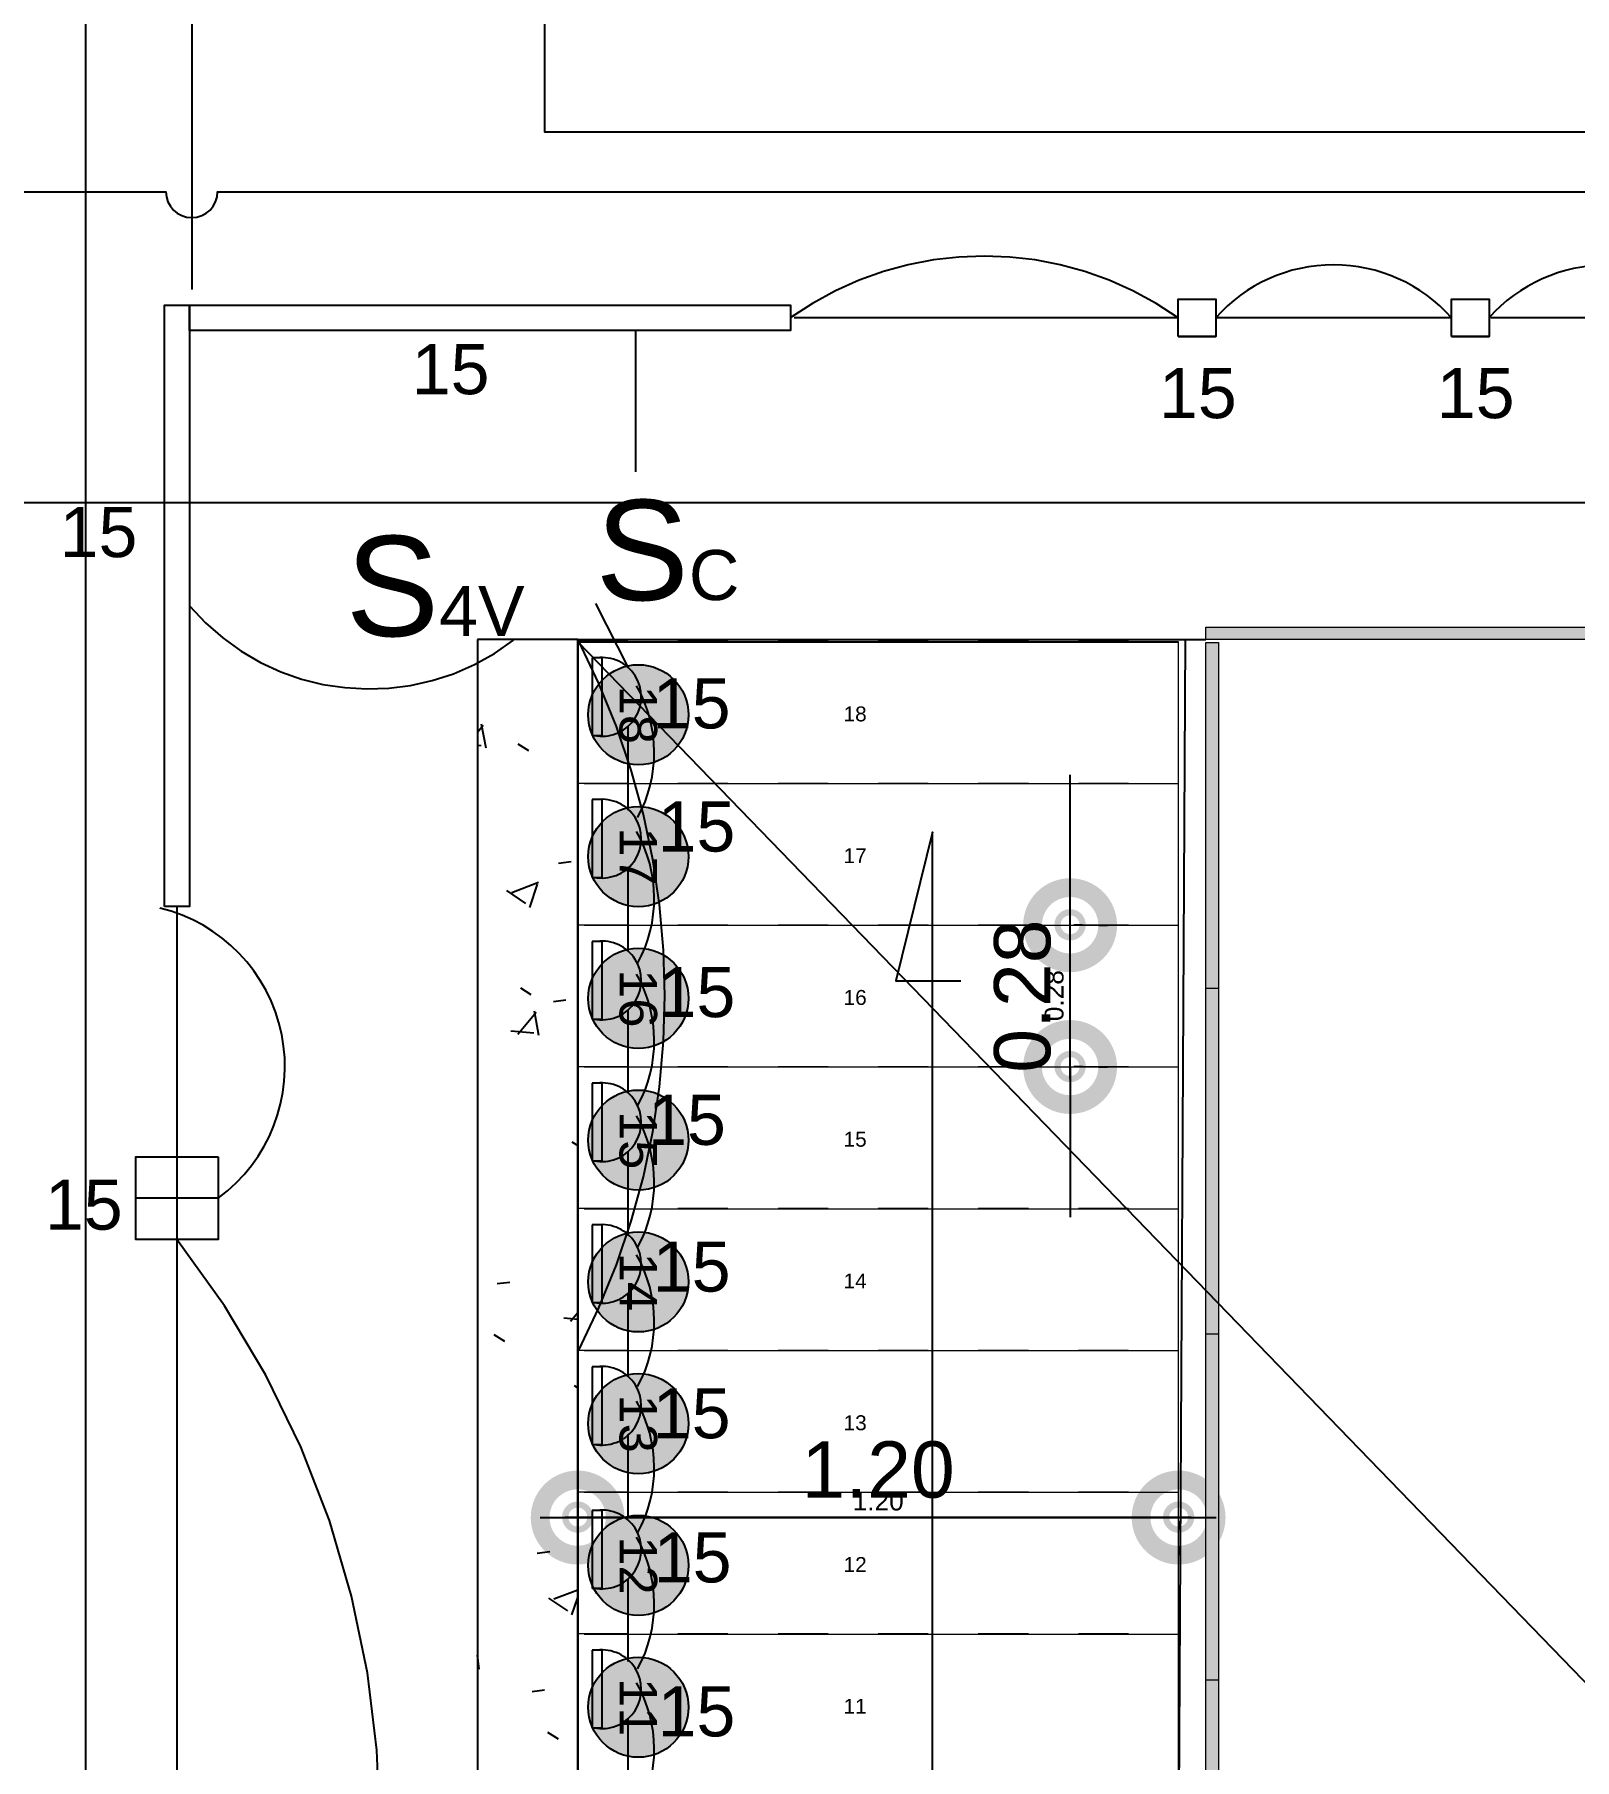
# Model space of a CAD drawing. Header units: inches. Extents: x 131 to 82119, y 71 to 16923.
# Drawn here: x 317.88 to 320.956, y 166.782 to 170.226 of the extents above; entities that cross this region are included whole.
import ezdxf
from ezdxf.enums import TextEntityAlignment as Align

# ---------------------------------------------------------------- set-up
doc = ezdxf.new("R2010")
doc.units = ezdxf.units.IN
doc.header["$MEASUREMENT"] = 0
doc.linetypes.add('HIDDEN', pattern=[9.525, 6.35, -3.175])
doc.linetypes.add('Overhead', pattern=[0.003969, 0.002381, -0.001587])
for name, color, linetype, lineweight in [('A-____-____-DIMS', 211, 'Continuous', 9), ('A-GLAZ-CURT-OTLN', 52, 'Continuous', 18), ('DUCTO-PARED O TECHO', 7, 'Continuous', 25), ('RED-TELEVISIÓN', 84, 'TELEVISION', 25), ('S-FSTN-____-OTLN', 2, 'Continuous', 18), ('S-STRS-____-MBND', 31, 'Overhead', 18), ('S-STRS-____-OTLN', 31, 'Continuous', 18)]:
    doc.layers.add(name, color=color, linetype=linetype, lineweight=lineweight)
for name, color, linetype in [('A-ACHU-SOLID 255', 255, 'Continuous'), ('Arquitectonico', 253, 'Continuous'), ('BLOQUES TOMAS Y LUCES', 140, 'Continuous'), ('INTERRUPTORES', 6, 'Continuous'), ('LAMPARAS', 20, 'Continuous'), ('Retorno', 5, 'HIDDEN')]:
    doc.layers.add(name, color=color, linetype=linetype)
doc.styles.add('Arial', font='arial.ttf', dxfattribs={"height": 0.225})
doc.styles.add('Arial_4', font='arial.ttf', dxfattribs={"height": 0.1125})
doc.styles.get("Standard").update_dxf_attribs({"font": 'arial.ttf'})
doc.styles.add('swis Lt BT', font='swissl.ttf')
doc.linetypes.add('TELEVISION', pattern='A,0.32,-0.13,["TV",Standard,S=0.065,R=0,X=-0.065,Y=-0.0325],-0.13', length=0.58)
doc.dimstyles.new('Cota_1_5mm_-_Punto_Rellenado', dxfattribs={"dimscale": 0.3048, "dimtxt": 0.114779, "dimasz": 0.984252, "dimexe": 0.246063, "dimexo": 0.246063, "dimgap": 0.123031, "dimtad": 1, "dimrnd": 0.01, "dimzin": 0, "dimdsep": 46, "dimtxsty": 'Arial_4', "dimblk1": 'DOTSMALL', "dimblk2": 'DOTSMALL', "dimsah": 1, "dimcen": 0.09, "dimdle": 0.246063, "dimazin": 0, "dimtfac": 1, "dimtdec": 4, "dimtix": 1, "dimtmove": 0, "dimatfit": 3, "dimfxl": 1, "dimtvp": 1, "dimtolj": 1, "dimtzin": 0, "dimarcsym": 2})

# ---------------------------------------------------------------- blocks, each defined once
blk = doc.blocks.new('System Panel - Glazed-1599756-ARQ-P2')
at = {"layer": 'A-GLAZ-CURT-OTLN'}
blk.add_hatch(color=256, dxfattribs=at).paths.add_polyline_path([(-0.4755, -0.0245), (-0.4755, -0.0495), (0.4755, -0.0495), (0.4755, -0.0245), (0.1348, -0.0245)], flags=0)
for p, q in [((-0.4755, -0.0245), (0.4755, -0.0245)), ((-0.4755, -0.0245), (-0.4755, -0.0495)), ((0.4755, -0.0245), (0.4755, -0.0495)), ((0.4755, -0.0495), (-0.4755, -0.0495))]:
    blk.add_line(p, q, dxfattribs=at)
blk = doc.blocks.new('_DotSmall')
at = {"color": 0, "linetype": 'ByBlock', "const_width": 0.5}
blk.add_lwpolyline([(-0.0625, 0, 1), (0.0625, 0, 1)], format="xyb", close=True, dxfattribs=at)
blk = doc.blocks.new('*D272')
at = {"layer": 'Arquitectonico', "color": 0, "lineweight": -2}
for p, q in [((318.89, 167.2653), (320.24, 167.2653)), ((318.965, 167.208), (318.965, 167.1903)), ((320.165, 167.208), (320.165, 167.1903))]:
    blk.add_line(p, q, dxfattribs=at)
at = {"layer": 'DEFPOINTS', "color": 0}
for p in [(318.965, 167.283), (320.165, 167.283), (320.165, 167.2653)]:
    blk.add_point(p, dxfattribs=at)
at = {"layer": 'Arquitectonico', "color": 0, "lineweight": -2, "xscale": 0.3, "yscale": 0.3, "zscale": 0.3, "rotation": 180}
blk.add_blockref('_DotSmall', (318.965, 167.2653), dxfattribs=at)
at = {"layer": 'Arquitectonico', "color": 0, "lineweight": -2, "xscale": 0.3, "yscale": 0.3, "zscale": 0.3}
blk.add_blockref('_DotSmall', (320.165, 167.2653), dxfattribs=at)
at = {"layer": 'Arquitectonico', "color": 0, "insert": (319.565, 167.3603), "char_height": 0.1125, "attachment_point": 5, "style": 'Arial_4'}
blk.add_mtext('\\A1;1.20', dxfattribs=at)
blk = doc.blocks.new('*D273')
at = {"layer": 'Arquitectonico', "color": 0, "lineweight": -2}
for p, q in [((319.9483, 168.4477), (319.9483, 168.7477)), ((319.9483, 168.1647), (319.9483, 168.4477)), ((320.0056, 168.4477), (320.0233, 168.4477)), ((319.9483, 168.1647), (319.9483, 167.8647)), ((320.0056, 168.1647), (320.0233, 168.1647))]:
    blk.add_line(p, q, dxfattribs=at)
at = {"layer": 'DEFPOINTS', "color": 0}
for p in [(319.9306, 168.4477), (319.9483, 168.4477), (319.9306, 168.1647)]:
    blk.add_point(p, dxfattribs=at)
at = {"layer": 'Arquitectonico', "color": 0, "lineweight": -2, "xscale": 0.3, "yscale": 0.3, "zscale": 0.3}
for p, rotation in [((319.9483, 168.4477), 270), ((319.9483, 168.1647), 90)]:
    blk.add_blockref('_DotSmall', p, dxfattribs=dict(at, rotation=rotation))
at = {"layer": 'Arquitectonico', "color": 0, "insert": (319.8534, 168.3062), "char_height": 0.1125, "attachment_point": 5, "rotation": 90, "style": 'Arial_4'}
blk.add_mtext('\\A1;0.28', dxfattribs=at)
blk = doc.blocks.new('Escalera47 - Escalera-2019327-ARQ-SS Esc Int')
at = {"layer": 'S-FSTN-____-OTLN'}
for p, q in [((-11.9569, -9.3502), (-11.9569, -9.0672)), ((-13.1442, -9.3502), (-11.9569, -9.3502))]:
    blk.add_line(p, q, dxfattribs=at)
blk = doc.blocks.new('INDICADOR EJES')
at = {"layer": 'A-ACHU-SOLID 255'}
h = blk.add_hatch(color=256, dxfattribs=at)
edge = h.paths.add_edge_path()
edge.add_arc((0, 0.004), 0.004, 0, 360)
at = {"color": 0}
blk.add_circle((0, 0.004), 0.004, dxfattribs=at)
at = {"color": 0, "style": 'swis Lt BT'}
blk.add_attdef('1', text='', height=0.003, dxfattribs=at).set_placement((0, 0.004), align=Align.MIDDLE_CENTER)
blk = doc.blocks.new('System Panel - Glazed-1487099-ARQ-P1')
at = {"layer": 'A-GLAZ-CURT-OTLN'}
blk.add_hatch(color=256, dxfattribs=at).paths.add_polyline_path([(-0.3451, 0.0245), (0.3451, 0.0245), (0.3451, 0.0495), (-0.3451, 0.0495)], flags=0)
for p, q in [((-0.3451, 0.0495), (0.3451, 0.0495)), ((-0.3451, 0.0495), (-0.3451, 0.0245)), ((0.3451, 0.0495), (0.3451, 0.0245)), ((0.3451, 0.0245), (-0.3451, 0.0245))]:
    blk.add_line(p, q, dxfattribs=at)
blk = doc.blocks.new('*D212')
at = {"layer": 'A-____-____-DIMS', "color": 0, "lineweight": -2, "transparency": 16777216}
for p, q in [((0.3261, -17.0921), (1.5761, -17.0921)), ((0.3511, -17.0994), (0.3511, -17.1171)), ((1.5511, -17.0994), (1.5511, -17.1171))]:
    blk.add_line(p, q, dxfattribs=at)
at = {"layer": 'DEFPOINTS', "color": 0, "transparency": 16777216}
for p in [(0.3511, -17.0744), (1.5511, -17.0744), (1.5511, -17.0921)]:
    blk.add_point(p, dxfattribs=at)
at = {"layer": 'A-____-____-DIMS', "color": 0, "lineweight": -2, "transparency": 16777216, "xscale": 0.1, "yscale": 0.1, "zscale": 0.1, "rotation": 180}
blk.add_blockref('_DotSmall', (0.3511, -17.0921), dxfattribs=at)
at = {"layer": 'A-____-____-DIMS', "color": 0, "lineweight": -2, "transparency": 16777216, "xscale": 0.1, "yscale": 0.1, "zscale": 0.1}
blk.add_blockref('_DotSmall', (1.5511, -17.0921), dxfattribs=at)
at = {"layer": 'A-____-____-DIMS', "color": 0, "transparency": 16777216, "insert": (0.9511, -17.0604), "char_height": 0.0375, "width": 0.121489, "attachment_point": 5, "style": 'Arial_4'}
blk.add_mtext('\\A1;1.20', dxfattribs=at)
blk = doc.blocks.new('*D213')
at = {"layer": 'A-____-____-DIMS', "color": 0, "lineweight": -2, "transparency": 16777216}
for p, q in [((1.3343, -16.2177), (1.3343, -15.8847)), ((1.3417, -15.9097), (1.3593, -15.9097)), ((1.3417, -16.1927), (1.3593, -16.1927))]:
    blk.add_line(p, q, dxfattribs=at)
at = {"layer": 'DEFPOINTS', "color": 0, "transparency": 16777216}
for p in [(1.3167, -15.9097), (1.3343, -15.9097), (1.3167, -16.1927)]:
    blk.add_point(p, dxfattribs=at)
at = {"layer": 'A-____-____-DIMS', "color": 0, "lineweight": -2, "transparency": 16777216, "xscale": 0.1, "yscale": 0.1, "zscale": 0.1}
for p, rotation in [((1.3343, -15.9097), 90), ((1.3343, -16.1927), 270)]:
    blk.add_blockref('_DotSmall', p, dxfattribs=dict(at, rotation=rotation))
at = {"layer": 'A-____-____-DIMS', "color": 0, "transparency": 16777216, "insert": (1.3027, -16.0512), "char_height": 0.0375, "width": 0.121489, "attachment_point": 5, "rotation": 90, "style": 'Arial_4'}
blk.add_mtext('\\A1;0.28', dxfattribs=at)
blk = doc.blocks.new('APLIQUE MINI')
at = {"layer": 'BLOQUES TOMAS Y LUCES'}
for p, q in [((-0.1319, 0.0326), (-0.1319, 0)), ((-0.1319, 0.0326), (0.1319, 0.0326)), ((-0.1319, 0), (0.1319, 0)), ((0.1319, 0.0334), (0.1319, 0))]:
    blk.add_line(p, q, dxfattribs=at)
blk.add_arc((0, 0.0331), 0.133, 352.75054, 187.24946, dxfattribs=at)
blk = doc.blocks.new('A$C6A555272')
at = {"layer": 'S-STRS-____-MBND'}
for p, q in [((-1.9991, 2.5063), (-0.7991, 2.5063)), ((-1.9991, 2.2233), (-0.7991, 2.2233)), ((-1.9991, 2.2233), (-0.7991, 2.2233)), ((-1.9991, 1.9403), (-0.7991, 1.9403)), ((-1.9991, 1.9403), (-0.7991, 1.9403)), ((-1.9991, 1.6573), (-0.7991, 1.6573)), ((-1.9991, 1.6573), (-0.7991, 1.6573)), ((-1.9991, 1.3743), (-0.7991, 1.3743)), ((-1.9991, 1.3743), (-0.7991, 1.3743)), ((-1.9991, 1.0913), (-0.7991, 1.0913)), ((-1.9991, 1.0913), (-0.7991, 1.0913)), ((-1.9991, 0.8083), (-0.7991, 0.8083)), ((-1.9991, 0.8083), (-0.7991, 0.8083)), ((-1.9991, 0.5253), (-0.7991, 0.5253)), ((-1.9991, 0.5253), (-0.7991, 0.5253))]:
    blk.add_line(p, q, dxfattribs=at)
at = {"layer": 'S-STRS-____-OTLN', "char_height": 0.02977, "width": 0.054943, "attachment_point": 1, "line_spacing_factor": 0.941778, "style": 'Arial'}
for s, insert in [('18', (-1.4682, 2.3761)), ('17', (-1.4682, 2.0931)), ('16', (-1.4682, 1.8101)), ('15', (-1.4682, 1.5271)), ('14', (-1.4682, 1.2441)), ('13', (-1.4682, 0.9611)), ('12', (-1.4682, 0.6781)), ('11', (-1.4682, 0.3951))]:
    blk.add_mtext(s, dxfattribs=dict(at, insert=insert))
at = {"layer": 'A-____-____-DIMS'}
dim = blk.add_linear_dim(base=(-1.0158, 1.9403), p1=(-1.0335, 1.6573), p2=(-1.0335, 1.9403), angle=90, dimstyle='Cota_1_5mm_-_Punto_Rellenado', override={"dimpost": '<>', "dimfxl": 0.283}, dxfattribs=at)
dim.commit()
dim.dimension.update_dxf_attribs({"geometry": '*D213', "text_midpoint": (-1.0474, 1.7988), "insert": (-2.3501, 17.85)})
dim = blk.add_linear_dim(base=(-0.7991, 0.7579), p1=(-1.9991, 0.7756), p2=(-0.7991, 0.7756), dimstyle='Cota_1_5mm_-_Punto_Rellenado', override={"dimpost": '<>', "dimfxl": 1.2}, dxfattribs=at)
dim.commit()
dim.dimension.update_dxf_attribs({"geometry": '*D212', "text_midpoint": (-1.3991, 0.7896), "insert": (-2.3501, 17.85)})

msp = doc.modelspace()

# ---------------------------------------------------------------- hatches: boundary and pattern name
at = {"layer": 'Arquitectonico'}
h = msp.add_hatch(dxfattribs=at)
h.set_pattern_fill('FP_2', color=256, angle=360, style=0, pattern_type=2)
h.set_pattern_definition([(50, (332.12192, 174.9721), (0.546432, -0.047308), [0.057, -0.629]), (355, (332.1219, 174.9721), (-0.105429, 0.57337), [0.046, -0.503]), (100.451, (332.1679, 174.9681), (0.440955, 0.525708), [0.049, -0.534]), (46.184, (332.1219, 175.1241), (0.813123, -0.12606), [0.086, -0.943]), (96.636, (332.1899, 175.1141), (0.711995, 0.742252), [0.073, -0.801]), (351.184, (332.1219, 175.1241), (0.71223, 0.742616), [0.069, -0.754]), (21, (332.19792, 175.0861), (0.454985, -0.306292), [0.057, -0.629]), (326, (332.1979, 175.0861), (0.185766, 0.552594), [0.046, -0.503]), (71.451, (332.2359, 175.0611), (0.640536, 0.246016), [0.049, -0.534]), (37.5, (332.12192, 174.97212), (0.009206, 0.2541166), [0.025, -0.472, 0.025, -0.485, -0.505]), (37.5, (332.12192, 174.97212), (0.009206, 0.2541166), [-1.007, 0.025, -0.48]), (7.5, (332.12192, 174.97212), (0.2004608, 0.3007382), [0.025, -0.266, 0.025, -0.46, -0.192]), (7.5, (332.12192, 174.97212), (0.2004608, 0.3007382), [-0.776, 0.025, -0.167]), (327.5, (331.95192, 174.97212), (0.406483, -0.0170776), [0.025, -0.165, 0.025, -0.569, -0.789]), (327.5, (331.95192, 174.97212), (0.406483, -0.0170776), [-0.785, 0.025, -0.764]), (317.5, (331.87592, 174.9721), (0.443999, 0.076008), [0.025, -0.223, 0.025, -0.37, -0.56]), (317.5, (331.87592, 174.9721), (0.443999, 0.076008), [-0.642, 0.025, -0.535])])
h.paths.add_polyline_path([(318.9651, 164.3165), (318.9651, 169.018), (318.7651, 169.018), (318.7651, 164.3165)], flags=0)

# ---------------------------------------------------------------- linework, layer by layer
for p, q in [((317.5686, 169.2914), (324.2317, 169.2914)), ((320.1651, 166.5346), (320.1789, 169.018))]:
    msp.add_line(p, q)
for p, q in [((318.9651, 169.018), (318.7651, 169.018)), ((318.7651, 169.018), (318.7651, 164.3165)), ((318.965, 169.0137), (320.165, 169.0137)), ((318.965, 169.0137), (318.9651, 164.3156)), ((318.965, 169.0137), (323.514, 164.316)), ((318.9651, 169.018), (320.2194, 169.018)), ((318.9651, 164.3165), (318.9651, 169.018)), ((318.9651, 164.3156), (318.9651, 169.018)), ((318.9651, 165.622), (318.9651, 169.018)), ((318.9651, 169.018), (318.9651, 166.573))]:
    msp.add_line(p, q, dxfattribs=at)
msp.add_lwpolyline([(320.7177, 164.9114), (319.6736, 164.9114), (319.6736, 168.6334), (319.6, 168.3366), (319.73, 168.3366)], dxfattribs=at)
at = {"layer": 'DUCTO-PARED O TECHO'}
for points in [[(318.1943, 173.4148), (318.1943, 169.7166)], [(320.1644, 169.6602), (319.3973, 169.6602)], [(320.7099, 169.6602), (320.2417, 169.6602)], [(321.2555, 169.6602), (320.7882, 169.6602)], [(319.0803, 169.6352), (319.0803, 169.3526)], [(319.0007, 169.0899), (319.0661, 168.9617)], [(319.0651, 168.8444), (319.0651, 168.6795)], [(319.0651, 168.5614), (319.0651, 168.3965)], [(318.1647, 168.4852), (318.1647, 167.9852)], [(319.0651, 168.2784), (319.0651, 168.1135)], [(319.0651, 167.9954), (319.0651, 167.8305)], [(318.1647, 167.8205), (318.1647, 165.4702)], [(319.0651, 167.7124), (319.0651, 167.5475)], [(319.0651, 167.4294), (319.0651, 167.2645)], [(319.0651, 167.1426), (319.0651, 166.9777)], [(319.0651, 166.8634), (319.0651, 166.6985)]]:
    msp.add_lwpolyline(points, dxfattribs=at)
msp.add_lwpolyline([(317.7107, 169.7175), (317.7107, 169.9118), (318.1427, 169.9118, 1), (318.2459, 169.9118), (324.0049, 169.9118), (324.0724, 169.8188)], format="xyb", dxfattribs=at)
at = {"layer": 'LAMPARAS'}
for p, q in [((320.1644, 169.6228), (320.2394, 169.6228)), ((320.7099, 169.6228), (320.7849, 169.6228)), ((318.0823, 167.8205), (318.0823, 167.9852)), ((318.0823, 167.9852), (318.247, 167.9852)), ((318.1647, 167.9852), (318.1647, 167.8205)), ((318.247, 167.9852), (318.247, 167.8205)), ((318.247, 167.9028), (318.0823, 167.9028))]:
    msp.add_line(p, q, dxfattribs=at)
for points in [[(320.1644, 169.6228), (320.1644, 169.6976), (320.2394, 169.6976), (320.2394, 169.6228)], [(320.7099, 169.6228), (320.7099, 169.6976), (320.7849, 169.6976), (320.7849, 169.6228)], [(318.1397, 168.4852), (318.1397, 169.6852), (318.1897, 169.6852), (318.1897, 168.4852)], [(318.1897, 169.6852), (319.3897, 169.6852), (319.3897, 169.6352), (318.1897, 169.6352)], [(318.247, 167.9852), (318.247, 167.8205), (318.0823, 167.8205), (318.0823, 167.9852)]]:
    msp.add_lwpolyline(points, close=True, dxfattribs=at)
at = {"layer": 'RED-TELEVISIÓN'}
for points in [[(318.8375, 172.2351), (318.8986, 172.2351), (318.8986, 170.0314), (323.2657, 170.0314), (323.2657, 174.74), (324.4625, 174.74)], [(318.265, 161.0991), (317.983, 161.0991), (317.983, 172.2836), (318.6987, 172.2836)]]:
    msp.add_lwpolyline(points, dxfattribs=at)
at = {"layer": 'Retorno'}
for centre, radius, start, end in [((319.7768, 169.1128), 0.6707, 54.7022, 125.298), ((320.4745, 169.4511), 0.3149, 41.5976, 138.4028), ((321.02, 169.4507), 0.3149, 41.5976, 138.4028), ((318.5496, 169.3927), 0.4734, 220.5118, 307.3985), ((317.6005, 168.3071), 1.5388, 332.627, 27.373), ((318.8481, 168.7922), 0.2698, 331.2968, 29.6265), ((318.8481, 168.5012), 0.2698, 331.2968, 29.6265), ((318.055, 168.1654), 0.3253, 306.1892, 76.6188), ((318.8481, 168.2165), 0.2698, 331.2968, 29.6265), ((318.8481, 167.9338), 0.2698, 331.2968, 29.6265), ((316.6662, 166.6453), 1.9043, 321.8959, 38.1041), ((318.8481, 167.6562), 0.2698, 331.2968, 29.6265), ((318.8481, 167.364), 0.2698, 331.2968, 29.6265), ((318.8481, 167.0928), 0.2698, 331.2968, 29.6265), ((318.8481, 166.8018), 0.2698, 331.2968, 29.6265)]:
    msp.add_arc(centre, radius, start, end, dxfattribs=at)

# ---------------------------------------------------------------- block references
msp.add_blockref('A$C6A555272', (320.9641, 166.5083))
at = {"color": 3, "xscale": 0.5905511811023622, "yscale": 0.5905511811023622, "rotation": 270}
for p in [(318.9939, 168.9035), (318.9939, 168.6205), (318.9939, 168.3375), (318.9939, 168.0545), (318.9939, 167.7715), (318.9939, 167.4885), (318.9939, 167.2017), (318.9939, 166.9225)]:
    msp.add_blockref('APLIQUE MINI', p, dxfattribs=at)
at = {"layer": 'Arquitectonico'}
for name, p, rotation in [('System Panel - Glazed-1599756-ARQ-P2', (320.6949, 168.9935), 180), ('System Panel - Glazed-1487099-ARQ-P1', (320.2689, 168.6671), 89.99999999999999), ('System Panel - Glazed-1487099-ARQ-P1', (320.2689, 167.9768), 89.99999999999999), ('System Panel - Glazed-1487099-ARQ-P1', (320.2689, 167.2866), 89.99999999999999), ('System Panel - Glazed-1487099-ARQ-P1', (320.2689, 166.5963), 89.99999999999999)]:
    msp.add_blockref(name, p, dxfattribs=dict(at, rotation=rotation))
for p in [(332.1219, 178.0809), (332.1219, 177.7979), (332.1219, 177.5149), (332.1219, 177.2319), (332.1219, 176.9489), (332.1219, 176.6659), (332.1219, 176.3829), (332.1219, 176.0999)]:
    msp.add_blockref('Escalera47 - Escalera-2019327-ARQ-SS Esc Int', p, dxfattribs=at)
at = {"layer": 'Arquitectonico', "xscale": 24.99999999999999, "yscale": 24.99999999999999, "zscale": 24.99999999999999, "rotation": 269.9999999999999}
for p, values in [((318.9861, 168.8677), {'1': '18'}), ((318.9861, 168.5847), {'1': '17'}), ((318.9861, 168.3017), {'1': '16'}), ((318.9861, 168.0187), {'1': '15'}), ((318.9861, 167.7357), {'1': '14'}), ((318.9861, 167.4527), {'1': '13'}), ((318.9861, 167.1697), {'1': '12'}), ((318.9861, 166.8867), {'1': '11'})]:
    msp.add_blockref('INDICADOR EJES', p, dxfattribs=at).add_auto_attribs(values)

# ---------------------------------------------------------------- texts
for p in [(318.7112, 169.5077), (320.2034, 169.4599), (320.7582, 169.4599), (318.0081, 169.1825), (319.1926, 168.8405), (319.2021, 168.5948), (319.2021, 168.2642), (319.1832, 168.0092), (317.9786, 167.84), (319.1926, 167.7163), (319.1926, 167.4235), (319.1945, 167.1358), (319.2021, 166.8284)]:
    msp.add_text('15', height=0.1).set_placement(p, align=Align.CENTER)
at = {"layer": 'INTERRUPTORES', "char_height": 0.2, "attachment_point": 1}
for s, insert in [('\\pt0.0082306;S{\\H0.5x;C}', (319.0007, 169.2967)), ('\\pt0.0082306;S{\\H0.5x;4V}', (318.5018, 169.2248))]:
    msp.add_mtext_dynamic_manual_height_columns(s, width=0.353086, gutter_width=12.5, heights=[0], dxfattribs=dict(at, insert=insert))

# ---------------------------------------------------------------- dimensions: what is measured, and where the dimension line sits
at = {"layer": 'Arquitectonico'}
dim = msp.add_linear_dim(base=(319.9483, 168.4477), p1=(319.9306, 168.1647), p2=(319.9306, 168.4477), angle=90, dimstyle='Cota_1_5mm_-_Punto_Rellenado', override={"dimpost": '<>', "dimfxl": 0.283}, dxfattribs=at)
dim.commit()
dim.dimension.update_dxf_attribs({"geometry": '*D273', "text_midpoint": (319.8534, 168.3062)})
dim = msp.add_linear_dim(base=(320.165, 167.2653), p1=(318.965, 167.283), p2=(320.165, 167.283), dimstyle='Cota_1_5mm_-_Punto_Rellenado', override={"dimpost": '<>', "dimfxl": 1.2}, dxfattribs=at)
dim.commit()
dim.dimension.update_dxf_attribs({"geometry": '*D272', "text_midpoint": (319.565, 167.3603)})

doc.saveas('drawing.dxf')
